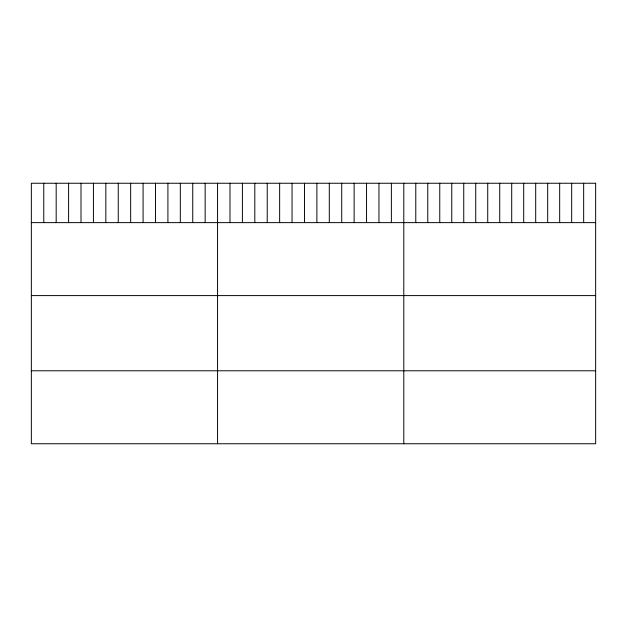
<?xml version="1.0" encoding="UTF-8"?>
<svg xmlns="http://www.w3.org/2000/svg" width="627" height="627" viewBox="0 0 627 627"><rect width="100%" height="100%" fill="white"/><g stroke="black" fill="none" stroke-linecap="round" stroke-linejoin="round"><path stroke-width="0.94" d="M31.35 222.632L595.65 222.632M31.35 295.599L595.65 295.599M31.35 370.784L595.65 370.784M583.659 183.249L583.659 222.632M571.667 183.249L571.667 222.632M559.676 183.249L559.676 222.632M547.684 183.249L547.684 222.632M535.693 183.249L535.693 222.632M523.702 183.249L523.702 222.632M511.71 183.249L511.71 222.632M499.719 183.249L499.719 222.632M487.728 183.249L487.728 222.632M475.736 183.249L475.736 222.632M463.745 183.249L463.745 222.632M451.753 183.249L451.753 222.632M439.762 183.249L439.762 222.632M427.771 183.249L427.771 222.632M415.779 183.249L415.779 222.632M403.788 183.249L403.788 443.751M391.373 183.249L391.373 222.632M378.959 183.249L378.959 222.632M366.544 183.249L366.544 222.632M354.13 183.249L354.13 222.632M341.715 183.249L341.715 222.632M329.3 183.249L329.3 222.632M316.886 183.249L316.886 222.632M304.471 183.249L304.471 222.632M292.057 183.249L292.057 222.632M279.642 183.249L279.642 222.632M267.227 183.249L267.227 222.632M254.813 183.249L254.813 222.632M242.398 183.249L242.398 222.632M229.984 183.249L229.984 222.632M217.569 183.249L217.569 443.751M205.154 183.249L205.154 222.632M192.74 183.249L192.74 222.632M180.325 183.249L180.325 222.632M167.911 183.249L167.911 222.632M155.496 183.249L155.496 222.632M143.081 183.249L143.081 222.632M130.667 183.249L130.667 222.632M118.252 183.249L118.252 222.632M105.838 183.249L105.838 222.632M93.423 183.249L93.423 222.632M81.008 183.249L81.008 222.632M68.594 183.249L68.594 222.632M56.179 183.249L56.179 222.632M43.765 183.249L43.765 222.632M595.65 183.249L31.35 183.249L31.35 443.751L595.65 443.751L595.65 183.249"/></g></svg>
